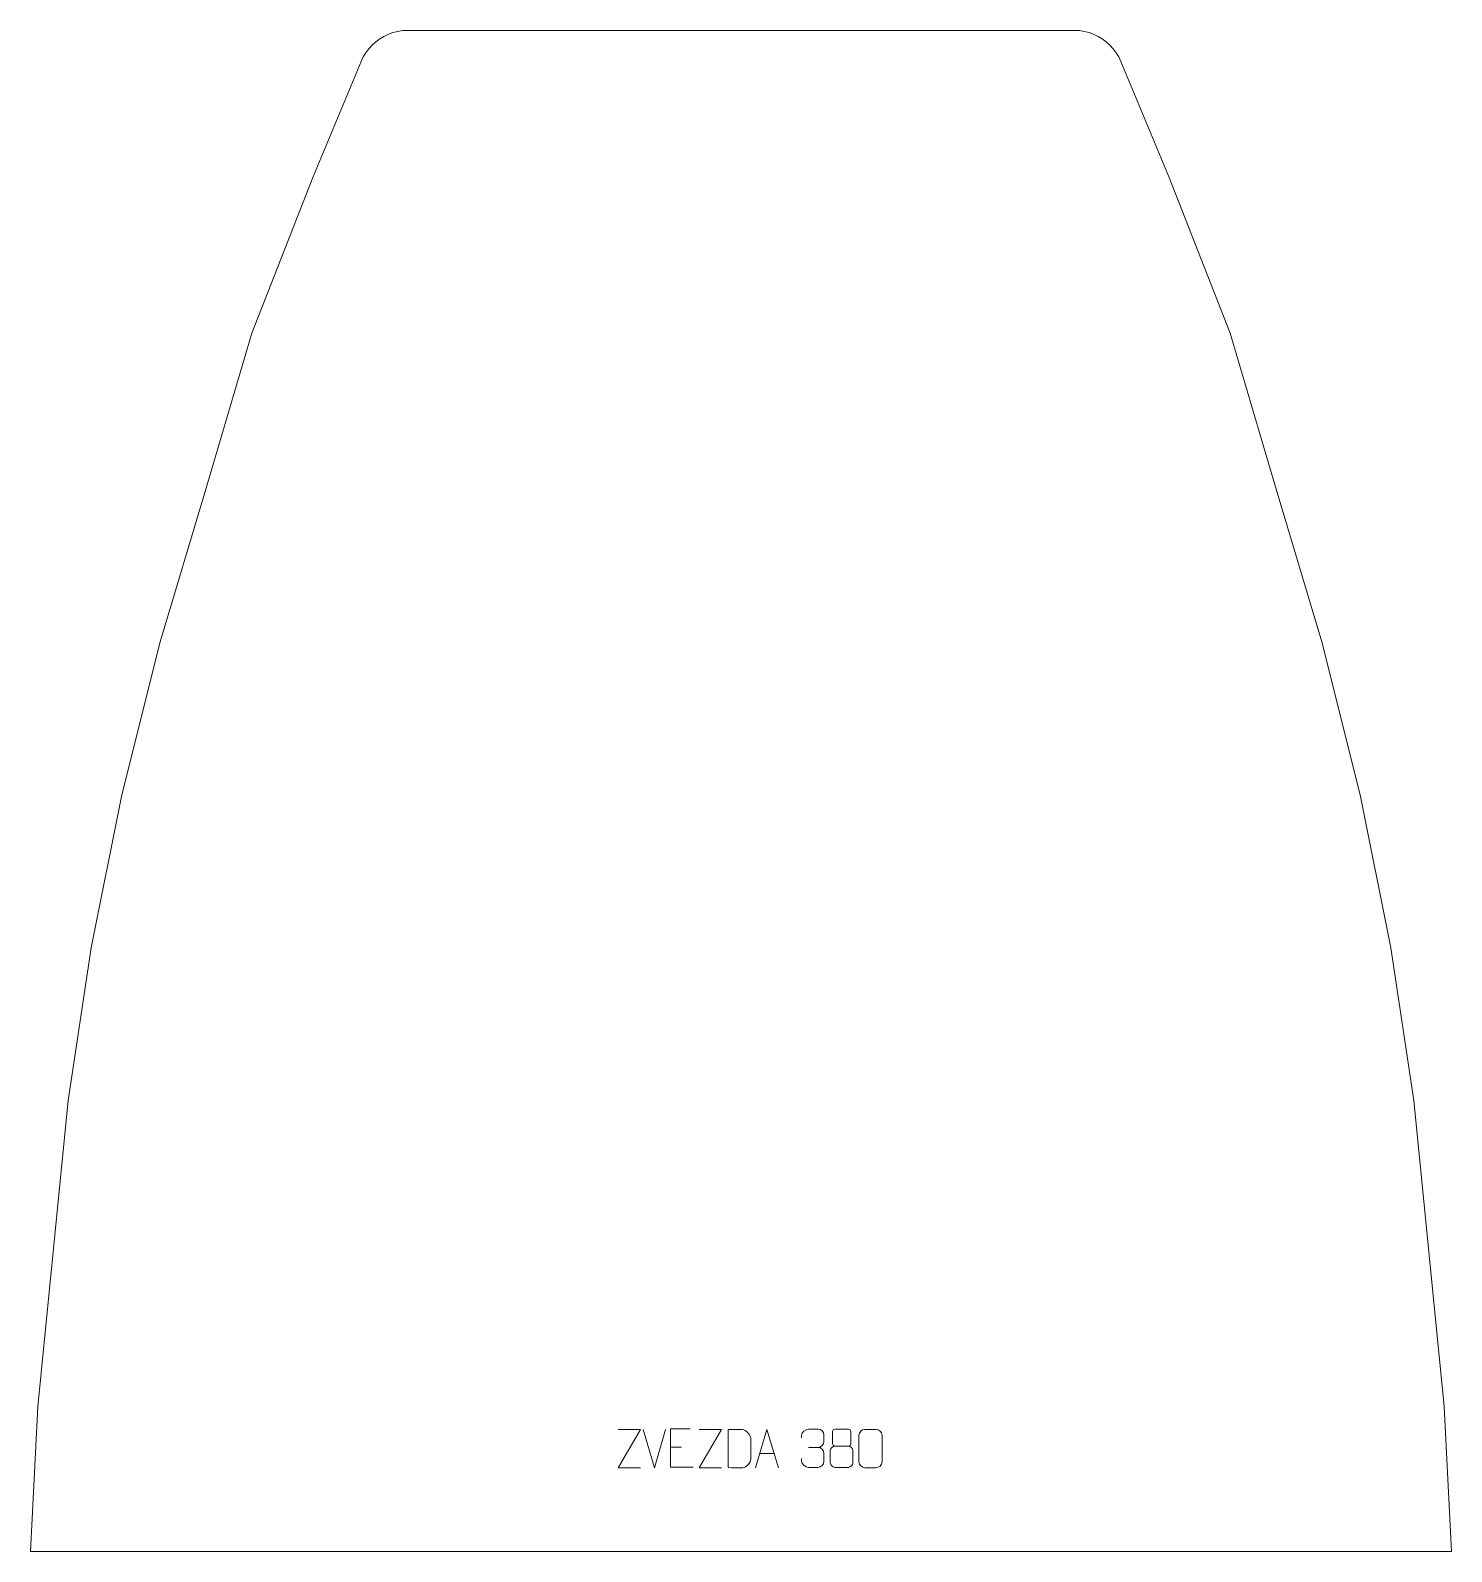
# Model space of a CAD drawing. Header units: millimetres. Extents: x -460 to 470, y 667 to 1662.
import ezdxf

# ---------------------------------------------------------------- set-up
doc = ezdxf.new("R2010")
doc.units = ezdxf.units.MM
doc.header["$MEASUREMENT"] = 0
doc.layers.add('layer 1', color=7, linetype='Continuous')

msp = doc.modelspace()

# ---------------------------------------------------------------- linework, layer by layer
at = {"layer": 'layer 1', "color": 242, "lineweight": 9}
msp.add_open_spline([(-212.9207, 1661.9246), (-212.9207, 1661.9246), (223.2717, 1661.9246), (223.2717, 1661.9246), (223.2717, 1661.9246), (223.2717, 1661.9246), (226.4871, 1661.7654), (226.4871, 1661.7654), (226.4871, 1661.7654), (226.4871, 1661.7654), (229.6692, 1661.2944), (229.6692, 1661.2944), (229.6692, 1661.2944), (229.6692, 1661.2944), (232.7906, 1660.5126), (232.7906, 1660.5126), (232.7906, 1660.5126), (232.7906, 1660.5126), (235.8212, 1659.4302), (235.8212, 1659.4302), (235.8212, 1659.4302), (235.8212, 1659.4302), (238.7305, 1658.0572), (238.7305, 1658.0572), (238.7305, 1658.0572), (238.7305, 1658.0572), (241.4922, 1656.4035), (241.4922, 1656.4035), (241.4922, 1656.4035), (241.4922, 1656.4035), (244.0768, 1654.4881), (244.0768, 1654.4881), (244.0768, 1654.4881), (244.0768, 1654.4881), (246.4632, 1652.3294), (246.4632, 1652.3294), (246.4632, 1652.3294), (246.4632, 1652.3294), (248.6258, 1649.9469), (248.6258, 1649.9469), (248.6258, 1649.9469), (248.6258, 1649.9469), (250.5451, 1647.3639), (250.5451, 1647.3639), (250.5451, 1647.3639), (250.5451, 1647.3639), (252.2032, 1644.6061), (252.2032, 1644.6061), (252.2032, 1644.6061), (252.2032, 1644.6061), (253.5819, 1641.6991), (253.5819, 1641.6991), (253.5819, 1641.6991), (253.5819, 1641.6991), (285.1749, 1565.6828), (285.1749, 1565.6828), (285.1749, 1565.6828), (285.1749, 1565.6828), (325.1744, 1463.8029), (325.1744, 1463.8029), (325.1744, 1463.8029), (325.1744, 1463.8029), (355.1745, 1361.9257), (355.1745, 1361.9257), (355.1745, 1361.9257), (355.1745, 1361.9257), (385.1745, 1261.9239), (385.1745, 1261.9239), (385.1745, 1261.9239), (385.1745, 1261.9239), (410.1757, 1161.9243), (410.1757, 1161.9243), (410.1757, 1161.9243), (410.1757, 1161.9243), (430.1752, 1061.9246), (430.1752, 1061.9246), (430.1752, 1061.9246), (430.1752, 1061.9246), (445.1741, 961.9244), (445.1741, 961.9244), (445.1741, 961.9244), (445.1741, 961.9244), (465.1741, 761.9252), (465.1741, 761.9252), (465.1741, 761.9252), (465.1741, 761.9252), (469.9258, 666.9244), (469.9258, 666.9244), (469.9258, 666.9244), (469.9258, 666.9244), (-459.5748, 666.9244), (-459.5748, 666.9244), (-459.5748, 666.9244), (-459.5748, 666.9244), (-454.8231, 761.9252), (-454.8231, 761.9252), (-454.8231, 761.9252), (-454.8231, 761.9252), (-434.8253, 961.9244), (-434.8253, 961.9244), (-434.8253, 961.9244), (-434.8253, 961.9244), (-419.8242, 1061.9246), (-419.8242, 1061.9246), (-419.8242, 1061.9246), (-419.8242, 1061.9246), (-399.8241, 1161.9243), (-399.8241, 1161.9243), (-399.8241, 1161.9243), (-399.8241, 1161.9243), (-374.8235, 1261.9239), (-374.8235, 1261.9239), (-374.8235, 1261.9239), (-374.8235, 1261.9239), (-344.8235, 1361.9257), (-344.8235, 1361.9257), (-344.8235, 1361.9257), (-344.8235, 1361.9257), (-314.8234, 1463.8029), (-314.8234, 1463.8029), (-314.8234, 1463.8029), (-314.8234, 1463.8029), (-274.8239, 1565.6828), (-274.8239, 1565.6828), (-274.8239, 1565.6828), (-274.8239, 1565.6828), (-243.2309, 1641.6991), (-243.2309, 1641.6991), (-243.2309, 1641.6991), (-243.2309, 1641.6991), (-241.8517, 1644.6061), (-241.8517, 1644.6061), (-241.8517, 1644.6061), (-241.8517, 1644.6061), (-240.1941, 1647.3639), (-240.1941, 1647.3639), (-240.1941, 1647.3639), (-240.1941, 1647.3639), (-238.2748, 1649.9469), (-238.2748, 1649.9469), (-238.2748, 1649.9469), (-238.2748, 1649.9469), (-236.1122, 1652.3294), (-236.1122, 1652.3294), (-236.1122, 1652.3294), (-236.1122, 1652.3294), (-233.7258, 1654.4881), (-233.7258, 1654.4881), (-233.7258, 1654.4881), (-233.7258, 1654.4881), (-231.1406, 1656.4035), (-231.1406, 1656.4035), (-231.1406, 1656.4035), (-231.1406, 1656.4035), (-228.3789, 1658.0572), (-228.3789, 1658.0572), (-228.3789, 1658.0572), (-228.3789, 1658.0572), (-225.4702, 1659.4302), (-225.4702, 1659.4302), (-225.4702, 1659.4302), (-225.4702, 1659.4302), (-222.4391, 1660.5126), (-222.4391, 1660.5126), (-222.4391, 1660.5126), (-222.4391, 1660.5126), (-219.3182, 1661.2944), (-219.3182, 1661.2944), (-219.3182, 1661.2944), (-219.3182, 1661.2944), (-216.1339, 1661.7654), (-216.1339, 1661.7654), (-216.1339, 1661.7654), (-216.1339, 1661.7654), (-212.9207, 1661.9246), (-212.9207, 1661.9246)], degree=3, knots=[0, 0, 0, 0, 0.02222222, 0.02222222, 0.02222222, 0.02222222, 0.04444444, 0.04444444, 0.04444444, 0.04444444, 0.06666667, 0.06666667, 0.06666667, 0.06666667, 0.08888889, 0.08888889, 0.08888889, 0.08888889, 0.11111111, 0.11111111, 0.11111111, 0.11111111, 0.13333333, 0.13333333, 0.13333333, 0.13333333, 0.15555556, 0.15555556, 0.15555556, 0.15555556, 0.17777778, 0.17777778, 0.17777778, 0.17777778, 0.2, 0.2, 0.2, 0.2, 0.22222222, 0.22222222, 0.22222222, 0.22222222, 0.24444444, 0.24444444, 0.24444444, 0.24444444, 0.26666667, 0.26666667, 0.26666667, 0.26666667, 0.28888889, 0.28888889, 0.28888889, 0.28888889, 0.31111111, 0.31111111, 0.31111111, 0.31111111, 0.33333333, 0.33333333, 0.33333333, 0.33333333, 0.35555556, 0.35555556, 0.35555556, 0.35555556, 0.37777778, 0.37777778, 0.37777778, 0.37777778, 0.4, 0.4, 0.4, 0.4, 0.42222222, 0.42222222, 0.42222222, 0.42222222, 0.44444444, 0.44444444, 0.44444444, 0.44444444, 0.46666667, 0.46666667, 0.46666667, 0.46666667, 0.48888889, 0.48888889, 0.48888889, 0.48888889, 0.51111111, 0.51111111, 0.51111111, 0.51111111, 0.53333333, 0.53333333, 0.53333333, 0.53333333, 0.55555556, 0.55555556, 0.55555556, 0.55555556, 0.57777778, 0.57777778, 0.57777778, 0.57777778, 0.6, 0.6, 0.6, 0.6, 0.62222222, 0.62222222, 0.62222222, 0.62222222, 0.64444444, 0.64444444, 0.64444444, 0.64444444, 0.66666667, 0.66666667, 0.66666667, 0.66666667, 0.68888889, 0.68888889, 0.68888889, 0.68888889, 0.71111111, 0.71111111, 0.71111111, 0.71111111, 0.73333333, 0.73333333, 0.73333333, 0.73333333, 0.75555556, 0.75555556, 0.75555556, 0.75555556, 0.77777778, 0.77777778, 0.77777778, 0.77777778, 0.8, 0.8, 0.8, 0.8, 0.82222222, 0.82222222, 0.82222222, 0.82222222, 0.84444444, 0.84444444, 0.84444444, 0.84444444, 0.86666667, 0.86666667, 0.86666667, 0.86666667, 0.88888889, 0.88888889, 0.88888889, 0.88888889, 0.91111111, 0.91111111, 0.91111111, 0.91111111, 0.93333333, 0.93333333, 0.93333333, 0.93333333, 0.95555556, 0.95555556, 0.95555556, 0.95555556, 1, 1, 1, 1], dxfattribs=at)
at = {"layer": 'layer 1', "color": 250, "lineweight": 9}
for points, knots in [([(-60.5396, 721.7817), (-60.5396, 721.7817), (-75.1586, 721.7817), (-75.1586, 721.7817), (-75.1586, 721.7817), (-75.1586, 721.7817), (-60.5153, 746.7391), (-60.5153, 746.7391), (-60.5153, 746.7391), (-60.5153, 746.7391), (-75.1586, 746.7391), (-75.1586, 746.7391)], [0, 0, 0, 0, 0.25, 0.25, 0.25, 0.25, 0.5, 0.5, 0.5, 0.5, 1, 1, 1, 1]), ([(-28.1311, 747.1401), (-28.1311, 747.1401), (-41.005, 747.1401), (-41.005, 747.1401), (-41.005, 747.1401), (-41.005, 747.1401), (-41.005, 722.1865), (-41.005, 722.1865), (-41.005, 722.1865), (-41.005, 722.1865), (-26.1392, 722.1865), (-26.1392, 722.1865)], [0, 0, 0, 0, 0.25, 0.25, 0.25, 0.25, 0.5, 0.5, 0.5, 0.5, 1, 1, 1, 1]), ([(-7.5396, 721.7817), (-7.5396, 721.7817), (-22.1586, 721.7817), (-22.1586, 721.7817), (-22.1586, 721.7817), (-22.1586, 721.7817), (-7.5153, 746.7391), (-7.5153, 746.7391), (-7.5153, 746.7391), (-7.5153, 746.7391), (-22.1586, 746.7391), (-22.1586, 746.7391)], [0, 0, 0, 0, 0.25, 0.25, 0.25, 0.25, 0.5, 0.5, 0.5, 0.5, 1, 1, 1, 1]), ([(-3.2292, 721.8118), (-0.8974, 721.8122), (4.0528, 721.7882), (6.3843, 721.7879), (6.3843, 721.7879), (8.3093, 721.6825), (11.6279, 725.2241), (11.6167, 727.2414), (11.6167, 727.2414), (11.6163, 733.0115), (11.6163, 735.1812), (11.6167, 740.9505), (11.6167, 740.9505), (11.6124, 743.0886), (8.2379, 746.7487), (6.0855, 746.7352), (6.0855, 746.7352), (3.7598, 746.7352), (-0.9645, 746.7352), (-3.2906, 746.7352), (-3.2906, 746.7352), (-3.2902, 740.9883), (-3.2289, 727.5591), (-3.2292, 721.8118)], [0, 0, 0, 0, 0.14285714, 0.14285714, 0.14285714, 0.14285714, 0.28571429, 0.28571429, 0.28571429, 0.28571429, 0.42857143, 0.42857143, 0.42857143, 0.42857143, 0.57142857, 0.57142857, 0.57142857, 0.57142857, 0.71428571, 0.71428571, 0.71428571, 0.71428571, 1, 1, 1, 1]), ([(14.6926, 721.7837), (14.6926, 721.7837), (22.0636, 746.7372), (22.0636, 746.7372), (22.0636, 746.7372), (22.0636, 746.7372), (29.6335, 721.7837), (29.6335, 721.7837)], [0, 0, 0, 0, 0.33333333, 0.33333333, 0.33333333, 0.33333333, 1, 1, 1, 1]), ([(44.6647, 741.2914), (44.6647, 741.2914), (44.6647, 743.1486), (44.6647, 743.1486), (44.6647, 743.1486), (44.6504, 744.8905), (47.3149, 747.0086), (49.374, 746.9859), (49.374, 746.9859), (51.4381, 746.9859), (53.5021, 746.9859), (55.5658, 746.9859), (55.5658, 746.9859), (57.7603, 746.9947), (59.3586, 745.1479), (59.403, 743.2358), (59.403, 743.2358), (59.4026, 741.8007), (59.4026, 740.3656), (59.403, 738.9301), (59.403, 738.9301), (59.3544, 737.2766), (57.7518, 735.0466), (55.5535, 735.0566), (55.5535, 735.0566), (57.7572, 735.0454), (59.3652, 733.2422), (59.4192, 731.1827), (59.4192, 731.1827), (59.4188, 729.398), (59.4188, 727.6133), (59.4192, 725.8282), (59.4192, 725.8282), (59.4293, 723.7668), (57.3744, 722.0037), (55.5535, 722.0118), (55.5535, 722.0118), (53.4882, 722.0121), (51.423, 722.0121), (49.3574, 722.0118), (49.3574, 722.0118), (47.1888, 722.0233), (44.6578, 724.4235), (44.6392, 725.8853), (44.6392, 725.8853), (44.6392, 725.8853), (44.6392, 727.7939), (44.6392, 727.7939)], [0, 0, 0, 0, 0.07692308, 0.07692308, 0.07692308, 0.07692308, 0.15384615, 0.15384615, 0.15384615, 0.15384615, 0.23076923, 0.23076923, 0.23076923, 0.23076923, 0.30769231, 0.30769231, 0.30769231, 0.30769231, 0.38461538, 0.38461538, 0.38461538, 0.38461538, 0.46153846, 0.46153846, 0.46153846, 0.46153846, 0.53846154, 0.53846154, 0.53846154, 0.53846154, 0.61538462, 0.61538462, 0.61538462, 0.61538462, 0.69230769, 0.69230769, 0.69230769, 0.69230769, 0.76923077, 0.76923077, 0.76923077, 0.76923077, 0.84615385, 0.84615385, 0.84615385, 0.84615385, 1, 1, 1, 1]), ([(65.0144, 745.511), (65.0144, 743.298), (65.0144, 739.6157), (65.0144, 737.4024), (65.0144, 737.4024), (65.0294, 736.895), (65.8368, 735.9636), (66.5369, 735.9648), (66.5369, 735.9648), (69.5068, 735.965), (72.477, 735.8801), (75.4474, 735.8798), (75.4474, 735.8798), (76.2445, 735.884), (76.9652, 736.6743), (76.9626, 737.395), (76.9626, 737.395), (76.9623, 739.611), (76.9623, 743.2957), (76.9626, 745.511), (76.9626, 745.511), (76.9441, 746.2218), (76.3327, 746.9822), (75.4988, 746.9748), (75.4988, 746.9748), (72.4817, 746.9745), (69.4648, 746.9745), (66.4482, 746.9748), (66.4482, 746.9748), (65.8218, 746.9824), (64.9977, 746.2714), (65.0144, 745.511)], [0, 0, 0, 0, 0.11111111, 0.11111111, 0.11111111, 0.11111111, 0.22222222, 0.22222222, 0.22222222, 0.22222222, 0.33333333, 0.33333333, 0.33333333, 0.33333333, 0.44444444, 0.44444444, 0.44444444, 0.44444444, 0.55555556, 0.55555556, 0.55555556, 0.55555556, 0.66666667, 0.66666667, 0.66666667, 0.66666667, 0.77777778, 0.77777778, 0.77777778, 0.77777778, 1, 1, 1, 1]), ([(86.266, 746.7975), (88.6321, 746.7975), (90.9986, 746.7975), (93.3651, 746.7975), (93.3651, 746.7975), (95.3456, 746.8331), (97.3716, 745.3388), (97.3987, 742.8967), (97.3987, 742.8967), (97.3983, 737.1393), (97.3983, 731.3815), (97.3987, 725.6233), (97.3987, 725.6233), (97.2566, 723.2957), (95.5502, 721.8134), (93.3651, 721.8026), (93.3651, 721.8026), (90.9927, 721.803), (88.6203, 721.803), (86.2483, 721.8026), (86.2483, 721.8026), (84.2898, 721.697), (82.2834, 723.5849), (82.2948, 725.6059), (82.2948, 725.6059), (82.2952, 731.3865), (82.2952, 737.1668), (82.2948, 742.9466), (82.2948, 742.9466), (82.2991, 745.0886), (84.0762, 746.8111), (86.266, 746.7975)], [0, 0, 0, 0, 0.11111111, 0.11111111, 0.11111111, 0.11111111, 0.22222222, 0.22222222, 0.22222222, 0.22222222, 0.33333333, 0.33333333, 0.33333333, 0.33333333, 0.44444444, 0.44444444, 0.44444444, 0.44444444, 0.55555556, 0.55555556, 0.55555556, 0.55555556, 0.66666667, 0.66666667, 0.66666667, 0.66666667, 0.77777778, 0.77777778, 0.77777778, 0.77777778, 1, 1, 1, 1]), ([(63.5556, 732.9928), (63.5556, 729.822), (63.5556, 728.1199), (63.5556, 724.9485), (63.5556, 724.9485), (63.5471, 723.7266), (65.245, 722.0339), (66.4976, 722.0254), (66.4976, 722.0254), (69.4807, 722.0257), (72.464, 722.0257), (75.4474, 722.0254), (75.4474, 722.0254), (76.7707, 722.0371), (78.3911, 723.6587), (78.38, 724.9579), (78.38, 724.9579), (78.3797, 728.1261), (78.3797, 729.8249), (78.38, 732.9928), (78.38, 732.9928), (78.3103, 734.3732), (76.7325, 735.9518), (75.4271, 735.9457), (75.4271, 735.9457), (72.4505, 735.9454), (69.4739, 735.9454), (66.4976, 735.9457), (66.4976, 735.9457), (65.4181, 735.9521), (63.5718, 734.3732), (63.5556, 732.9928)], [0, 0, 0, 0, 0.11111111, 0.11111111, 0.11111111, 0.11111111, 0.22222222, 0.22222222, 0.22222222, 0.22222222, 0.33333333, 0.33333333, 0.33333333, 0.33333333, 0.44444444, 0.44444444, 0.44444444, 0.44444444, 0.55555556, 0.55555556, 0.55555556, 0.55555556, 0.66666667, 0.66666667, 0.66666667, 0.66666667, 0.77777778, 0.77777778, 0.77777778, 0.77777778, 1, 1, 1, 1])]:
    msp.add_open_spline(points, degree=3, knots=knots, dxfattribs=at)
for points in [[(-51.4979, 721.7836), (-51.4979, 721.7836), (-58.8197, 746.7372), (-58.8197, 746.7372)], [(-44.176, 746.7372), (-44.176, 746.7372), (-51.4978, 721.7836), (-51.4978, 721.7836)], [(-41.005, 735.2604), (-41.005, 735.2604), (-33.8369, 735.2604), (-33.8369, 735.2604)], [(17.4152, 731.0331), (17.4152, 731.0331), (26.9109, 731.0331), (26.9109, 731.0331)], [(49.3744, 735.0462), (49.3744, 735.0462), (55.5708, 735.0462), (55.5708, 735.0462)]]:
    msp.add_open_spline(points, degree=3, dxfattribs=at)

doc.saveas('drawing.dxf')
